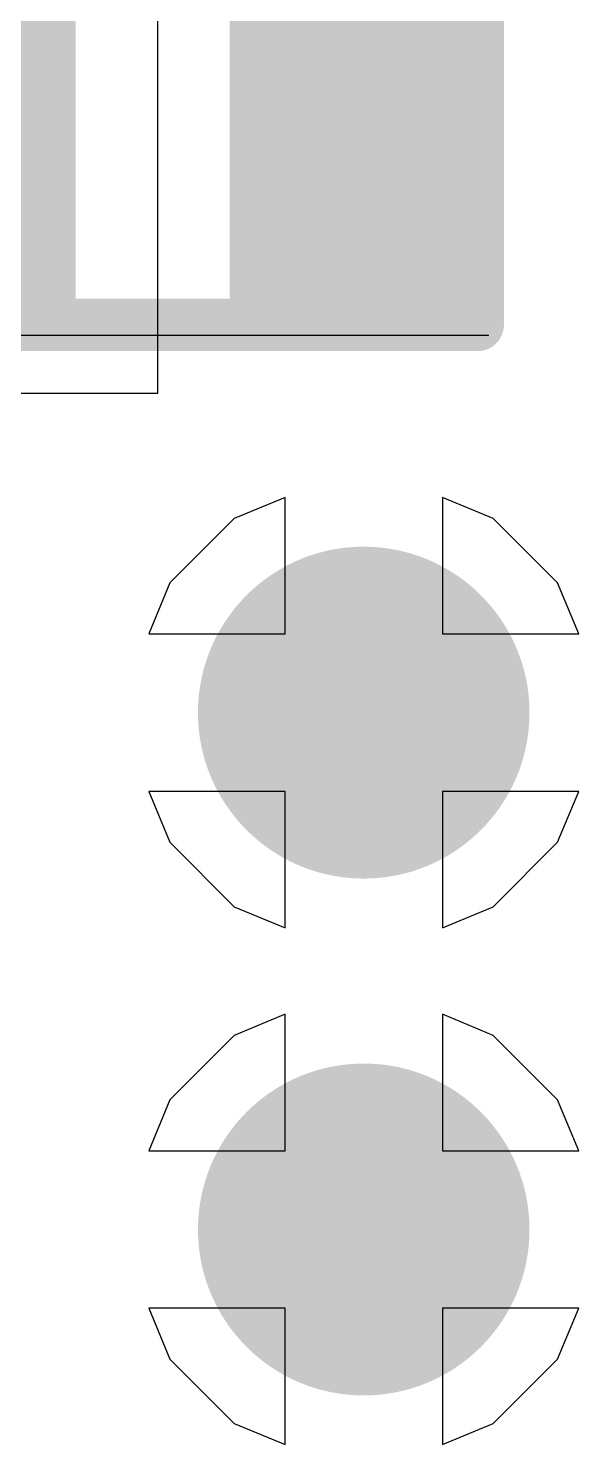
# Model space of a CAD drawing. Header units: inches. Extents: x -18 to 237, y -41 to 211.
# Drawn here: x 6.423 to 7.756, y 88.569 to 91.997 of the extents above; entities that cross this region are included whole.
import ezdxf

# ---------------------------------------------------------------- set-up
doc = ezdxf.new("R2010")
doc.units = ezdxf.units.IN
for name, color, linetype in [('Bottom Layer', 5, 'Continuous'), ('Bottom Solder', 6, 'Continuous'), ('Drill Drawing', 1, 'Continuous'), ('Top Layer', 1, 'Continuous'), ('Top Overlay', 2, 'Continuous'), ('Top Paste', 8, 'Continuous'), ('Top Solder', 216, 'Continuous'), ('Via Holes', 16, 'Continuous')]:
    doc.layers.add(name, color=color, linetype=linetype)

# ---------------------------------------------------------------- blocks, each defined once
blk = doc.blocks.new('R___0402_81')
at = {"layer": 'Top Layer'}
for points in [[(-0.6985, -0.3175), (-0.6985, 0.3175), (-0.2413, 0.3175), (-0.2413, -0.3175)], [(0.2413, -0.3175), (0.2413, 0.3175), (0.6985, 0.3175), (0.6985, -0.3175)]]:
    blk.add_hatch(color=1, dxfattribs=at).paths.add_polyline_path(points)
at = {"layer": 'Top Paste'}
for points in [[(-0.6985, -0.3175), (-0.6985, 0.3175), (-0.2413, 0.3175), (-0.2413, -0.3175)], [(0.2413, -0.3175), (0.2413, 0.3175), (0.6985, 0.3175), (0.6985, -0.3175)]]:
    blk.add_hatch(color=8, dxfattribs=at).paths.add_polyline_path(points)
at = {"layer": 'Top Solder'}
for points in [[(-0.7535, -0.3725), (-0.7535, 0.3725), (-0.1863, 0.3725), (-0.1863, -0.3725)], [(0.1863, -0.3725), (0.1863, 0.3725), (0.7535, 0.3725), (0.7535, -0.3725)]]:
    blk.add_hatch(color=216, dxfattribs=at).paths.add_polyline_path(points)
at = {"layer": 'Top Overlay'}
for points in [[(-0.7874, -0.4064, 0.127, 0.127, 0), (-0.7874, 0.4064, 0.127, 0.127, 0)], [(-0.7874, 0.4064, 0.127, 0.127, 0), (0.7874, 0.4064, 0.127, 0.127, 0)], [(0.7874, -0.4064, 0.127, 0.127, 0), (0.7874, 0.4064, 0.127, 0.127, 0)], [(-0.7874, -0.4064, 0.127, 0.127, 0), (0.7874, -0.4064, 0.127, 0.127, 0)], [(-0.8128, -0.4318, 0.00323, 0.00323, 0), (0.8128, -0.4318, 0.00323, 0.00323, 0)]]:
    blk.add_lwpolyline(points, format="xyseb", dxfattribs=at)
for points in [[(-0.8191, 0.4064, 0.0635, 0.0635, 1), (-0.7556, 0.4064, 0.0635, 0.0635, 1)], [(-0.8191, 0.4064, 0.0635, 0.0635, 1), (-0.7556, 0.4064, 0.0635, 0.0635, 1)], [(0.7556, 0.4064, 0.0635, 0.0635, 1), (0.8191, 0.4064, 0.0635, 0.0635, 1)], [(0.7556, 0.4064, 0.0635, 0.0635, 1), (0.8191, 0.4064, 0.0635, 0.0635, 1)], [(-0.8191, -0.4064, 0.0635, 0.0635, 1), (-0.7556, -0.4064, 0.0635, 0.0635, 1)], [(-0.8191, -0.4064, 0.0635, 0.0635, 1), (-0.7556, -0.4064, 0.0635, 0.0635, 1)], [(0.7556, -0.4064, 0.0635, 0.0635, 1), (0.8191, -0.4064, 0.0635, 0.0635, 1)], [(0.7556, -0.4064, 0.0635, 0.0635, 1), (0.8191, -0.4064, 0.0635, 0.0635, 1)], [(-0.8136, -0.4318, 0.00161, 0.00161, 1), (-0.812, -0.4318, 0.00161, 0.00161, 1)], [(0.812, -0.4318, 0.00161, 0.00161, 1), (0.8136, -0.4318, 0.00161, 0.00161, 1)]]:
    blk.add_lwpolyline(points, format="xyseb", close=True, dxfattribs=at)

msp = doc.modelspace()

# ---------------------------------------------------------------- hatches: boundary and pattern name
at = {"layer": 'Bottom Layer'}
h = msp.add_hatch(color=5, dxfattribs=at)
edge = h.paths.add_edge_path()
edge.add_arc((7.2352, 90.3409), 0.3, 0, 360)
h = msp.add_hatch(color=5, dxfattribs=at)
edge = h.paths.add_edge_path()
edge.add_arc((7.2352, 89.0901), 0.3, 0, 360)
at = {"layer": 'Bottom Solder'}
h = msp.add_hatch(color=6, dxfattribs=at)
edge = h.paths.add_edge_path()
edge.add_arc((7.2352, 90.3409), 0.4016, 0, 360)
h = msp.add_hatch(color=6, dxfattribs=at)
edge = h.paths.add_edge_path()
edge.add_arc((7.2352, 89.0901), 0.4016, 0, 360)
at = {"layer": 'Top Layer'}
h = msp.add_hatch(color=1, dxfattribs=at)
edge = h.paths.add_edge_path()
edge.add_arc((7.2352, 90.3409), 0.3, 0, 360)
h = msp.add_hatch(color=1, dxfattribs=at)
edge = h.paths.add_edge_path()
edge.add_arc((7.2352, 89.0901), 0.3, 0, 360)
at = {"layer": 'Top Solder'}
h = msp.add_hatch(color=216, dxfattribs=at)
edge = h.paths.add_edge_path()
edge.add_arc((7.2352, 90.3409), 0.4016, 0, 360)
h = msp.add_hatch(color=216, dxfattribs=at)
edge = h.paths.add_edge_path()
edge.add_arc((7.2352, 89.0901), 0.4016, 0, 360)
at = {"layer": 'Via Holes'}
h = msp.add_hatch(color=7, dxfattribs=at)
edge = h.paths.add_edge_path()
edge.add_arc((7.2352, 90.3409), 0.15, 0, 360)
h = msp.add_hatch(color=7, dxfattribs=at)
edge = h.paths.add_edge_path()
edge.add_arc((7.2352, 89.0901), 0.15, 0, 360)

# ---------------------------------------------------------------- linework, layer by layer
at = {"layer": 'Bottom Layer'}
for p, q in [((7.0447, 90.8616), (6.9214, 90.8105)), ((7.0447, 90.5314), (7.0447, 90.8616)), ((7.5491, 90.8105), (7.4257, 90.8616)), ((7.4257, 90.8616), (7.4257, 90.5314)), ((6.9214, 90.8105), (6.7656, 90.6547)), ((7.7049, 90.6547), (7.5491, 90.8105)), ((6.7656, 90.6547), (6.7145, 90.5314)), ((7.756, 90.5314), (7.7049, 90.6547)), ((6.7145, 90.5314), (7.0447, 90.5314)), ((7.4257, 90.5314), (7.756, 90.5314)), ((7.0447, 90.1504), (6.7145, 90.1504)), ((6.7145, 90.1504), (6.7656, 90.0271)), ((7.0447, 89.8202), (7.0447, 90.1504)), ((7.756, 90.1504), (7.4257, 90.1504)), ((7.4257, 90.1504), (7.4257, 89.8202)), ((7.7049, 90.0271), (7.756, 90.1504)), ((6.7656, 90.0271), (6.9214, 89.8712)), ((7.5491, 89.8712), (7.7049, 90.0271)), ((6.9214, 89.8712), (7.0447, 89.8202)), ((7.4257, 89.8202), (7.5491, 89.8712)), ((7.0447, 89.6108), (6.9214, 89.5597)), ((7.0447, 89.2806), (7.0447, 89.6108)), ((7.5491, 89.5597), (7.4257, 89.6108)), ((7.4257, 89.6108), (7.4257, 89.2806)), ((6.9214, 89.5597), (6.7656, 89.4039)), ((7.7049, 89.4039), (7.5491, 89.5597)), ((6.7656, 89.4039), (6.7145, 89.2806)), ((7.756, 89.2806), (7.7049, 89.4039)), ((6.7145, 89.2806), (7.0447, 89.2806)), ((7.4257, 89.2806), (7.756, 89.2806)), ((7.0447, 88.8996), (6.7145, 88.8996)), ((6.7145, 88.8996), (6.7656, 88.7763)), ((7.0447, 88.5694), (7.0447, 88.8996)), ((7.756, 88.8996), (7.4257, 88.8996)), ((7.4257, 88.8996), (7.4257, 88.5694)), ((7.7049, 88.7763), (7.756, 88.8996)), ((6.7656, 88.7763), (6.9214, 88.6204)), ((7.5491, 88.6204), (7.7049, 88.7763)), ((6.9214, 88.6204), (7.0447, 88.5694)), ((7.4257, 88.5694), (7.5491, 88.6204))]:
    msp.add_line(p, q, dxfattribs=at)
at = {"layer": 'Drill Drawing'}
for points in [[(7.1082, 90.4679, 0.0508, 0.0508, 0), (7.2352, 90.5949, 0.0508, 0.0508, 0)], [(7.2352, 90.5949, 0.0508, 0.0508, 0), (7.3622, 90.4679, 0.0508, 0.0508, 0)], [(6.9812, 90.4679, 0.0508, 0.0508, 0), (7.1082, 90.3409, 0.0508, 0.0508, 0)], [(6.9812, 90.4679, 0.0508, 0.0508, 0), (7.1082, 90.4679, 0.0508, 0.0508, 0)], [(7.159, 90.4171, 0.0508, 0.0508, 0), (7.2352, 90.4933, 0.0508, 0.0508, 0)], [(7.2352, 90.4933, 0.0508, 0.0508, 0), (7.3114, 90.4171, 0.0508, 0.0508, 0)], [(7.3622, 90.4679, 0.0508, 0.0508, 0), (7.4892, 90.4679, 0.0508, 0.0508, 0)], [(7.3622, 90.3409, 0.0508, 0.0508, 0), (7.4892, 90.4679, 0.0508, 0.0508, 0)], [(7.0828, 90.4171, 0.0508, 0.0508, 0), (7.159, 90.3409, 0.0508, 0.0508, 0)], [(7.0828, 90.4171, 0.0508, 0.0508, 0), (7.159, 90.4171, 0.0508, 0.0508, 0)], [(7.3114, 90.4171, 0.0508, 0.0508, 0), (7.3876, 90.4171, 0.0508, 0.0508, 0)], [(7.3114, 90.3409, 0.0508, 0.0508, 0), (7.3876, 90.4171, 0.0508, 0.0508, 0)], [(6.9812, 90.2139, 0.0508, 0.0508, 0), (7.1082, 90.3409, 0.0508, 0.0508, 0)], [(7.0828, 90.2647, 0.0508, 0.0508, 0), (7.159, 90.3409, 0.0508, 0.0508, 0)], [(7.3114, 90.3409, 0.0508, 0.0508, 0), (7.3876, 90.2647, 0.0508, 0.0508, 0)], [(7.3622, 90.3409, 0.0508, 0.0508, 0), (7.4892, 90.2139, 0.0508, 0.0508, 0)], [(7.0828, 90.2647, 0.0508, 0.0508, 0), (7.159, 90.2647, 0.0508, 0.0508, 0)], [(7.159, 90.2647, 0.0508, 0.0508, 0), (7.2352, 90.1885, 0.0508, 0.0508, 0)], [(7.2352, 90.1885, 0.0508, 0.0508, 0), (7.3114, 90.2647, 0.0508, 0.0508, 0)], [(7.3114, 90.2647, 0.0508, 0.0508, 0), (7.3876, 90.2647, 0.0508, 0.0508, 0)], [(6.9812, 90.2139, 0.0508, 0.0508, 0), (7.1082, 90.2139, 0.0508, 0.0508, 0)], [(7.1082, 90.2139, 0.0508, 0.0508, 0), (7.2352, 90.0869, 0.0508, 0.0508, 0)], [(7.2352, 90.0869, 0.0508, 0.0508, 0), (7.3622, 90.2139, 0.0508, 0.0508, 0)], [(7.3622, 90.2139, 0.0508, 0.0508, 0), (7.4892, 90.2139, 0.0508, 0.0508, 0)], [(7.1082, 89.2171, 0.0508, 0.0508, 0), (7.2352, 89.3441, 0.0508, 0.0508, 0)], [(7.2352, 89.3441, 0.0508, 0.0508, 0), (7.3622, 89.2171, 0.0508, 0.0508, 0)], [(7.159, 89.1663, 0.0508, 0.0508, 0), (7.2352, 89.2425, 0.0508, 0.0508, 0)], [(7.2352, 89.2425, 0.0508, 0.0508, 0), (7.3114, 89.1663, 0.0508, 0.0508, 0)], [(6.9812, 89.2171, 0.0508, 0.0508, 0), (7.1082, 89.0901, 0.0508, 0.0508, 0)], [(6.9812, 89.2171, 0.0508, 0.0508, 0), (7.1082, 89.2171, 0.0508, 0.0508, 0)], [(7.3622, 89.2171, 0.0508, 0.0508, 0), (7.4892, 89.2171, 0.0508, 0.0508, 0)], [(7.3622, 89.0901, 0.0508, 0.0508, 0), (7.4892, 89.2171, 0.0508, 0.0508, 0)], [(7.0828, 89.1663, 0.0508, 0.0508, 0), (7.159, 89.0901, 0.0508, 0.0508, 0)], [(7.0828, 89.1663, 0.0508, 0.0508, 0), (7.159, 89.1663, 0.0508, 0.0508, 0)], [(7.3114, 89.1663, 0.0508, 0.0508, 0), (7.3876, 89.1663, 0.0508, 0.0508, 0)], [(7.3114, 89.0901, 0.0508, 0.0508, 0), (7.3876, 89.1663, 0.0508, 0.0508, 0)], [(6.9812, 88.9631, 0.0508, 0.0508, 0), (7.1082, 89.0901, 0.0508, 0.0508, 0)], [(7.0828, 89.0139, 0.0508, 0.0508, 0), (7.159, 89.0901, 0.0508, 0.0508, 0)], [(7.3114, 89.0901, 0.0508, 0.0508, 0), (7.3876, 89.0139, 0.0508, 0.0508, 0)], [(7.3622, 89.0901, 0.0508, 0.0508, 0), (7.4892, 88.9631, 0.0508, 0.0508, 0)], [(7.0828, 89.0139, 0.0508, 0.0508, 0), (7.159, 89.0139, 0.0508, 0.0508, 0)], [(7.159, 89.0139, 0.0508, 0.0508, 0), (7.2352, 88.9377, 0.0508, 0.0508, 0)], [(7.2352, 88.9377, 0.0508, 0.0508, 0), (7.3114, 89.0139, 0.0508, 0.0508, 0)], [(7.3114, 89.0139, 0.0508, 0.0508, 0), (7.3876, 89.0139, 0.0508, 0.0508, 0)], [(6.9812, 88.9631, 0.0508, 0.0508, 0), (7.1082, 88.9631, 0.0508, 0.0508, 0)], [(7.1082, 88.9631, 0.0508, 0.0508, 0), (7.2352, 88.8361, 0.0508, 0.0508, 0)], [(7.2352, 88.8361, 0.0508, 0.0508, 0), (7.3622, 88.9631, 0.0508, 0.0508, 0)], [(7.3622, 88.9631, 0.0508, 0.0508, 0), (7.4892, 88.9631, 0.0508, 0.0508, 0)]]:
    msp.add_lwpolyline(points, format="xyseb", dxfattribs=at)
for points in [[(7.2225, 90.5949, 0.0254, 0.0254, 1), (7.2479, 90.5949, 0.0254, 0.0254, 1)], [(7.2225, 90.5949, 0.0254, 0.0254, 1), (7.2479, 90.5949, 0.0254, 0.0254, 1)], [(6.9685, 90.4679, 0.0254, 0.0254, 1), (6.9939, 90.4679, 0.0254, 0.0254, 1)], [(6.9685, 90.4679, 0.0254, 0.0254, 1), (6.9939, 90.4679, 0.0254, 0.0254, 1)], [(7.0955, 90.4679, 0.0254, 0.0254, 1), (7.1209, 90.4679, 0.0254, 0.0254, 1)], [(7.0955, 90.4679, 0.0254, 0.0254, 1), (7.1209, 90.4679, 0.0254, 0.0254, 1)], [(7.2225, 90.4933, 0.0254, 0.0254, 1), (7.2479, 90.4933, 0.0254, 0.0254, 1)], [(7.2225, 90.4933, 0.0254, 0.0254, 1), (7.2479, 90.4933, 0.0254, 0.0254, 1)], [(7.3495, 90.4679, 0.0254, 0.0254, 1), (7.3749, 90.4679, 0.0254, 0.0254, 1)], [(7.3495, 90.4679, 0.0254, 0.0254, 1), (7.3749, 90.4679, 0.0254, 0.0254, 1)], [(7.4765, 90.4679, 0.0254, 0.0254, 1), (7.5019, 90.4679, 0.0254, 0.0254, 1)], [(7.4765, 90.4679, 0.0254, 0.0254, 1), (7.5019, 90.4679, 0.0254, 0.0254, 1)], [(7.0701, 90.4171, 0.0254, 0.0254, 1), (7.0955, 90.4171, 0.0254, 0.0254, 1)], [(7.0701, 90.4171, 0.0254, 0.0254, 1), (7.0955, 90.4171, 0.0254, 0.0254, 1)], [(7.1463, 90.4171, 0.0254, 0.0254, 1), (7.1717, 90.4171, 0.0254, 0.0254, 1)], [(7.1463, 90.4171, 0.0254, 0.0254, 1), (7.1717, 90.4171, 0.0254, 0.0254, 1)], [(7.2987, 90.4171, 0.0254, 0.0254, 1), (7.3241, 90.4171, 0.0254, 0.0254, 1)], [(7.2987, 90.4171, 0.0254, 0.0254, 1), (7.3241, 90.4171, 0.0254, 0.0254, 1)], [(7.3749, 90.4171, 0.0254, 0.0254, 1), (7.4003, 90.4171, 0.0254, 0.0254, 1)], [(7.3749, 90.4171, 0.0254, 0.0254, 1), (7.4003, 90.4171, 0.0254, 0.0254, 1)], [(7.0955, 90.3409, 0.0254, 0.0254, 1), (7.1209, 90.3409, 0.0254, 0.0254, 1)], [(7.0955, 90.3409, 0.0254, 0.0254, 1), (7.1209, 90.3409, 0.0254, 0.0254, 1)], [(7.1463, 90.3409, 0.0254, 0.0254, 1), (7.1717, 90.3409, 0.0254, 0.0254, 1)], [(7.1463, 90.3409, 0.0254, 0.0254, 1), (7.1717, 90.3409, 0.0254, 0.0254, 1)], [(7.2987, 90.3409, 0.0254, 0.0254, 1), (7.3241, 90.3409, 0.0254, 0.0254, 1)], [(7.2987, 90.3409, 0.0254, 0.0254, 1), (7.3241, 90.3409, 0.0254, 0.0254, 1)], [(7.3495, 90.3409, 0.0254, 0.0254, 1), (7.3749, 90.3409, 0.0254, 0.0254, 1)], [(7.3495, 90.3409, 0.0254, 0.0254, 1), (7.3749, 90.3409, 0.0254, 0.0254, 1)], [(7.0701, 90.2647, 0.0254, 0.0254, 1), (7.0955, 90.2647, 0.0254, 0.0254, 1)], [(7.0701, 90.2647, 0.0254, 0.0254, 1), (7.0955, 90.2647, 0.0254, 0.0254, 1)], [(7.1463, 90.2647, 0.0254, 0.0254, 1), (7.1717, 90.2647, 0.0254, 0.0254, 1)], [(7.1463, 90.2647, 0.0254, 0.0254, 1), (7.1717, 90.2647, 0.0254, 0.0254, 1)], [(7.2987, 90.2647, 0.0254, 0.0254, 1), (7.3241, 90.2647, 0.0254, 0.0254, 1)], [(7.2987, 90.2647, 0.0254, 0.0254, 1), (7.3241, 90.2647, 0.0254, 0.0254, 1)], [(7.3749, 90.2647, 0.0254, 0.0254, 1), (7.4003, 90.2647, 0.0254, 0.0254, 1)], [(7.3749, 90.2647, 0.0254, 0.0254, 1), (7.4003, 90.2647, 0.0254, 0.0254, 1)], [(6.9685, 90.2139, 0.0254, 0.0254, 1), (6.9939, 90.2139, 0.0254, 0.0254, 1)], [(6.9685, 90.2139, 0.0254, 0.0254, 1), (6.9939, 90.2139, 0.0254, 0.0254, 1)], [(7.0955, 90.2139, 0.0254, 0.0254, 1), (7.1209, 90.2139, 0.0254, 0.0254, 1)], [(7.0955, 90.2139, 0.0254, 0.0254, 1), (7.1209, 90.2139, 0.0254, 0.0254, 1)], [(7.2225, 90.1885, 0.0254, 0.0254, 1), (7.2479, 90.1885, 0.0254, 0.0254, 1)], [(7.2225, 90.1885, 0.0254, 0.0254, 1), (7.2479, 90.1885, 0.0254, 0.0254, 1)], [(7.3495, 90.2139, 0.0254, 0.0254, 1), (7.3749, 90.2139, 0.0254, 0.0254, 1)], [(7.3495, 90.2139, 0.0254, 0.0254, 1), (7.3749, 90.2139, 0.0254, 0.0254, 1)], [(7.4765, 90.2139, 0.0254, 0.0254, 1), (7.5019, 90.2139, 0.0254, 0.0254, 1)], [(7.4765, 90.2139, 0.0254, 0.0254, 1), (7.5019, 90.2139, 0.0254, 0.0254, 1)], [(7.2225, 90.0869, 0.0254, 0.0254, 1), (7.2479, 90.0869, 0.0254, 0.0254, 1)], [(7.2225, 90.0869, 0.0254, 0.0254, 1), (7.2479, 90.0869, 0.0254, 0.0254, 1)], [(7.2225, 89.3441, 0.0254, 0.0254, 1), (7.2479, 89.3441, 0.0254, 0.0254, 1)], [(7.2225, 89.3441, 0.0254, 0.0254, 1), (7.2479, 89.3441, 0.0254, 0.0254, 1)], [(7.2225, 89.2425, 0.0254, 0.0254, 1), (7.2479, 89.2425, 0.0254, 0.0254, 1)], [(7.2225, 89.2425, 0.0254, 0.0254, 1), (7.2479, 89.2425, 0.0254, 0.0254, 1)], [(6.9685, 89.2171, 0.0254, 0.0254, 1), (6.9939, 89.2171, 0.0254, 0.0254, 1)], [(6.9685, 89.2171, 0.0254, 0.0254, 1), (6.9939, 89.2171, 0.0254, 0.0254, 1)], [(7.0955, 89.2171, 0.0254, 0.0254, 1), (7.1209, 89.2171, 0.0254, 0.0254, 1)], [(7.0955, 89.2171, 0.0254, 0.0254, 1), (7.1209, 89.2171, 0.0254, 0.0254, 1)], [(7.3495, 89.2171, 0.0254, 0.0254, 1), (7.3749, 89.2171, 0.0254, 0.0254, 1)], [(7.3495, 89.2171, 0.0254, 0.0254, 1), (7.3749, 89.2171, 0.0254, 0.0254, 1)], [(7.4765, 89.2171, 0.0254, 0.0254, 1), (7.5019, 89.2171, 0.0254, 0.0254, 1)], [(7.4765, 89.2171, 0.0254, 0.0254, 1), (7.5019, 89.2171, 0.0254, 0.0254, 1)], [(7.0701, 89.1663, 0.0254, 0.0254, 1), (7.0955, 89.1663, 0.0254, 0.0254, 1)], [(7.0701, 89.1663, 0.0254, 0.0254, 1), (7.0955, 89.1663, 0.0254, 0.0254, 1)], [(7.1463, 89.1663, 0.0254, 0.0254, 1), (7.1717, 89.1663, 0.0254, 0.0254, 1)], [(7.1463, 89.1663, 0.0254, 0.0254, 1), (7.1717, 89.1663, 0.0254, 0.0254, 1)], [(7.2987, 89.1663, 0.0254, 0.0254, 1), (7.3241, 89.1663, 0.0254, 0.0254, 1)], [(7.2987, 89.1663, 0.0254, 0.0254, 1), (7.3241, 89.1663, 0.0254, 0.0254, 1)], [(7.3749, 89.1663, 0.0254, 0.0254, 1), (7.4003, 89.1663, 0.0254, 0.0254, 1)], [(7.3749, 89.1663, 0.0254, 0.0254, 1), (7.4003, 89.1663, 0.0254, 0.0254, 1)], [(7.0955, 89.0901, 0.0254, 0.0254, 1), (7.1209, 89.0901, 0.0254, 0.0254, 1)], [(7.0955, 89.0901, 0.0254, 0.0254, 1), (7.1209, 89.0901, 0.0254, 0.0254, 1)], [(7.1463, 89.0901, 0.0254, 0.0254, 1), (7.1717, 89.0901, 0.0254, 0.0254, 1)], [(7.1463, 89.0901, 0.0254, 0.0254, 1), (7.1717, 89.0901, 0.0254, 0.0254, 1)], [(7.2987, 89.0901, 0.0254, 0.0254, 1), (7.3241, 89.0901, 0.0254, 0.0254, 1)], [(7.2987, 89.0901, 0.0254, 0.0254, 1), (7.3241, 89.0901, 0.0254, 0.0254, 1)], [(7.3495, 89.0901, 0.0254, 0.0254, 1), (7.3749, 89.0901, 0.0254, 0.0254, 1)], [(7.3495, 89.0901, 0.0254, 0.0254, 1), (7.3749, 89.0901, 0.0254, 0.0254, 1)], [(7.0701, 89.0139, 0.0254, 0.0254, 1), (7.0955, 89.0139, 0.0254, 0.0254, 1)], [(7.0701, 89.0139, 0.0254, 0.0254, 1), (7.0955, 89.0139, 0.0254, 0.0254, 1)], [(7.1463, 89.0139, 0.0254, 0.0254, 1), (7.1717, 89.0139, 0.0254, 0.0254, 1)], [(7.1463, 89.0139, 0.0254, 0.0254, 1), (7.1717, 89.0139, 0.0254, 0.0254, 1)], [(7.2987, 89.0139, 0.0254, 0.0254, 1), (7.3241, 89.0139, 0.0254, 0.0254, 1)], [(7.2987, 89.0139, 0.0254, 0.0254, 1), (7.3241, 89.0139, 0.0254, 0.0254, 1)], [(7.3749, 89.0139, 0.0254, 0.0254, 1), (7.4003, 89.0139, 0.0254, 0.0254, 1)], [(7.3749, 89.0139, 0.0254, 0.0254, 1), (7.4003, 89.0139, 0.0254, 0.0254, 1)], [(6.9685, 88.9631, 0.0254, 0.0254, 1), (6.9939, 88.9631, 0.0254, 0.0254, 1)], [(6.9685, 88.9631, 0.0254, 0.0254, 1), (6.9939, 88.9631, 0.0254, 0.0254, 1)], [(7.0955, 88.9631, 0.0254, 0.0254, 1), (7.1209, 88.9631, 0.0254, 0.0254, 1)], [(7.0955, 88.9631, 0.0254, 0.0254, 1), (7.1209, 88.9631, 0.0254, 0.0254, 1)], [(7.3495, 88.9631, 0.0254, 0.0254, 1), (7.3749, 88.9631, 0.0254, 0.0254, 1)], [(7.3495, 88.9631, 0.0254, 0.0254, 1), (7.3749, 88.9631, 0.0254, 0.0254, 1)], [(7.4765, 88.9631, 0.0254, 0.0254, 1), (7.5019, 88.9631, 0.0254, 0.0254, 1)], [(7.4765, 88.9631, 0.0254, 0.0254, 1), (7.5019, 88.9631, 0.0254, 0.0254, 1)], [(7.2225, 88.9377, 0.0254, 0.0254, 1), (7.2479, 88.9377, 0.0254, 0.0254, 1)], [(7.2225, 88.9377, 0.0254, 0.0254, 1), (7.2479, 88.9377, 0.0254, 0.0254, 1)], [(7.2225, 88.8361, 0.0254, 0.0254, 1), (7.2479, 88.8361, 0.0254, 0.0254, 1)], [(7.2225, 88.8361, 0.0254, 0.0254, 1), (7.2479, 88.8361, 0.0254, 0.0254, 1)]]:
    msp.add_lwpolyline(points, format="xyseb", close=True, dxfattribs=at)
at = {"layer": 'Top Layer'}
for p, q in [((6.7367, 91.1143), (6.7367, 92.2573)), ((5.7715, 91.1143), (6.7367, 91.1143)), ((7.0447, 90.8616), (6.9214, 90.8105)), ((7.0447, 90.5314), (7.0447, 90.8616)), ((7.5491, 90.8105), (7.4257, 90.8616)), ((7.4257, 90.8616), (7.4257, 90.5314)), ((6.9214, 90.8105), (6.7656, 90.6547)), ((7.7049, 90.6547), (7.5491, 90.8105)), ((6.7656, 90.6547), (6.7145, 90.5314)), ((7.756, 90.5314), (7.7049, 90.6547)), ((6.7145, 90.5314), (7.0447, 90.5314)), ((7.4257, 90.5314), (7.756, 90.5314)), ((7.0447, 90.1504), (6.7145, 90.1504)), ((6.7145, 90.1504), (6.7656, 90.0271)), ((7.0447, 89.8202), (7.0447, 90.1504)), ((7.756, 90.1504), (7.4257, 90.1504)), ((7.4257, 90.1504), (7.4257, 89.8202)), ((7.7049, 90.0271), (7.756, 90.1504)), ((6.7656, 90.0271), (6.9214, 89.8712)), ((7.5491, 89.8712), (7.7049, 90.0271)), ((6.9214, 89.8712), (7.0447, 89.8202)), ((7.4257, 89.8202), (7.5491, 89.8712)), ((7.0447, 89.6108), (6.9214, 89.5597)), ((7.0447, 89.2806), (7.0447, 89.6108)), ((7.5491, 89.5597), (7.4257, 89.6108)), ((7.4257, 89.6108), (7.4257, 89.2806)), ((6.9214, 89.5597), (6.7656, 89.4039)), ((7.7049, 89.4039), (7.5491, 89.5597)), ((6.7656, 89.4039), (6.7145, 89.2806)), ((7.756, 89.2806), (7.7049, 89.4039)), ((6.7145, 89.2806), (7.0447, 89.2806)), ((7.4257, 89.2806), (7.756, 89.2806)), ((7.0447, 88.8996), (6.7145, 88.8996)), ((6.7145, 88.8996), (6.7656, 88.7763)), ((7.0447, 88.5694), (7.0447, 88.8996)), ((7.756, 88.8996), (7.4257, 88.8996)), ((7.4257, 88.8996), (7.4257, 88.5694)), ((7.7049, 88.7763), (7.756, 88.8996)), ((6.7656, 88.7763), (6.9214, 88.6204)), ((7.5491, 88.6204), (7.7049, 88.7763)), ((6.9214, 88.6204), (7.0447, 88.5694)), ((7.4257, 88.5694), (7.5491, 88.6204))]:
    msp.add_line(p, q, dxfattribs=at)

# ---------------------------------------------------------------- block references
msp.add_blockref('R___0402_81', (6.724, 91.6858))

doc.saveas('drawing.dxf')
